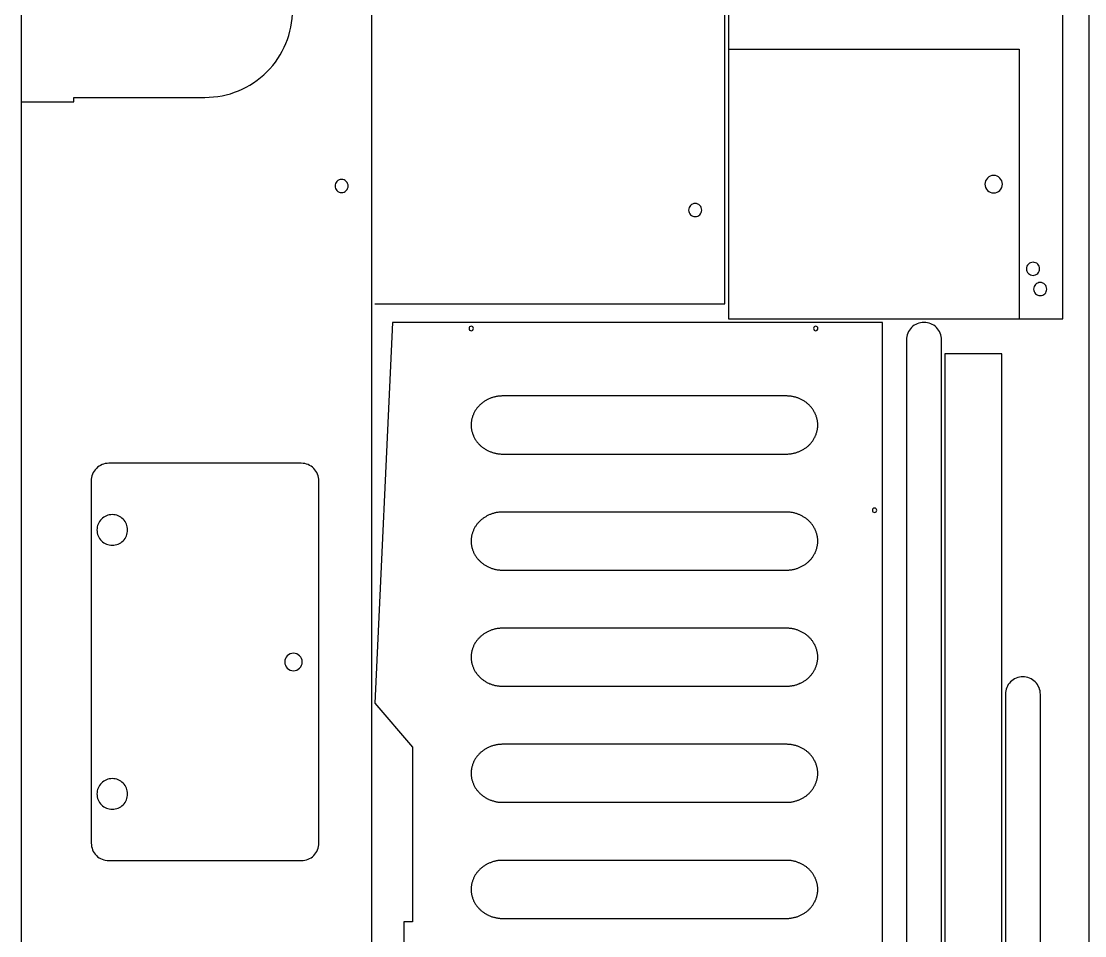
# Model space of a CAD drawing. Extents: x -841 to 6211, y -469 to 2808.
# Drawn here: x 2499 to 3714, y 464 to 1509 of the extents above; entities that cross this region are included whole.
import ezdxf

# ---------------------------------------------------------------- set-up
doc = ezdxf.new("R2010")
doc.units = 0
doc.layers.add('DEFAULT_LAYER', color=1, linetype='CONTINUOUS')
doc.layers.add('T5_LOGOLAYER_20', color=18, linetype='CONTINUOUS')

msp = doc.modelspace()

# ---------------------------------------------------------------- linework, layer by layer
at = {"layer": 'DEFAULT_LAYER'}
for points in [[(2902.8, 1186), (3302.6, 1186), (3302.7, 1699), (2902.7, 1699), (2902.7, 1592.7)], [(3306.7, 1477.1), (3638.7, 1477), (3638.7, 1169)]]:
    msp.add_lwpolyline(points, dxfattribs=at)
for points in [[(3306.7, 1169), (3688.7, 1169), (3688.7, 1679), (3306.7, 1679)], [(3012.8, 1047.7), (3012.8, 1046.9), (3012.8, 1046), (3012.9, 1045.2), (3012.9, 1044.3), (3013, 1043.5), (3013.2, 1042.7), (3013.3, 1041.9), (3013.5, 1041), (3013.7, 1040.2), (3013.9, 1039.4), (3014.1, 1038.6), (3014.4, 1037.9), (3014.6, 1037.1), (3014.9, 1036.3), (3015.3, 1035.6), (3015.6, 1034.8), (3015.9, 1034.1), (3016.3, 1033.3), (3016.7, 1032.6), (3017.1, 1031.9), (3017.5, 1031.2), (3018, 1030.5), (3018.4, 1029.8), (3018.9, 1029.2), (3019.4, 1028.5), (3019.9, 1027.9), (3020.4, 1027.3), (3021, 1026.6), (3021.5, 1026), (3022.1, 1025.4), (3022.7, 1024.8), (3023.3, 1024.3), (3023.9, 1023.7), (3024.6, 1023.2), (3025.2, 1022.6), (3025.9, 1022.1), (3026.5, 1021.6), (3027.2, 1021.2), (3027.9, 1020.7), (3028.6, 1020.2), (3029.4, 1019.8), (3030.1, 1019.4), (3030.8, 1019), (3031.6, 1018.6), (3032.4, 1018.2), (3033.1, 1017.8), (3033.9, 1017.5), (3034.7, 1017.2), (3035.6, 1016.9), (3036.4, 1016.6), (3037.2, 1016.3), (3038.1, 1016.1), (3038.9, 1015.8), (3039.8, 1015.6), (3040.6, 1015.4), (3041.5, 1015.2), (3042.4, 1015.1), (3043.3, 1014.9), (3044.2, 1014.8), (3045.1, 1014.7), (3046, 1014.7), (3046.9, 1014.6), (3047.8, 1014.6), (3048.8, 1014.6), (3372.8, 1014.6), (3373.7, 1014.6), (3374.6, 1014.6), (3375.5, 1014.7), (3376.4, 1014.7), (3377.3, 1014.8), (3378.2, 1014.9), (3379.1, 1015.1), (3380, 1015.2), (3380.9, 1015.4), (3381.8, 1015.6), (3382.6, 1015.8), (3383.5, 1016.1), (3384.3, 1016.3), (3385.1, 1016.6), (3386, 1016.9), (3386.8, 1017.2), (3387.6, 1017.5), (3388.4, 1017.8), (3389.1, 1018.2), (3389.9, 1018.6), (3390.7, 1019), (3391.4, 1019.4), (3392.2, 1019.8), (3392.9, 1020.2), (3393.6, 1020.7), (3394.3, 1021.2), (3395, 1021.6), (3395.7, 1022.1), (3396.3, 1022.6), (3397, 1023.2), (3397.6, 1023.7), (3398.2, 1024.3), (3398.8, 1024.8), (3399.4, 1025.4), (3400, 1026), (3400.5, 1026.6), (3401.1, 1027.3), (3401.6, 1027.9), (3402.1, 1028.5), (3402.6, 1029.2), (3403.1, 1029.8), (3403.5, 1030.5), (3404, 1031.2), (3404.4, 1031.9), (3404.8, 1032.6), (3405.2, 1033.3), (3405.6, 1034.1), (3405.9, 1034.8), (3406.3, 1035.6), (3406.6, 1036.3), (3406.9, 1037.1), (3407.1, 1037.9), (3407.4, 1038.6), (3407.6, 1039.4), (3407.8, 1040.2), (3408, 1041), (3408.2, 1041.9), (3408.3, 1042.7), (3408.5, 1043.5), (3408.6, 1044.3), (3408.7, 1045.2), (3408.7, 1046), (3408.7, 1046.9), (3408.8, 1047.7), (3408.7, 1048.6), (3408.7, 1049.4), (3408.7, 1050.3), (3408.6, 1051.1), (3408.5, 1051.9), (3408.3, 1052.8), (3408.2, 1053.6), (3408, 1054.4), (3407.8, 1055.2), (3407.6, 1056), (3407.4, 1056.8), (3407.1, 1057.6), (3406.9, 1058.4), (3406.6, 1059.1), (3406.3, 1059.9), (3405.9, 1060.6), (3405.6, 1061.4), (3405.2, 1062.1), (3404.8, 1062.8), (3404.4, 1063.5), (3404, 1064.2), (3403.5, 1064.9), (3403.1, 1065.6), (3402.6, 1066.3), (3402.1, 1066.9), (3401.6, 1067.6), (3401.1, 1068.2), (3400.5, 1068.8), (3400, 1069.4), (3399.4, 1070), (3398.8, 1070.6), (3398.2, 1071.2), (3397.6, 1071.7), (3397, 1072.3), (3396.3, 1072.8), (3395.7, 1073.3), (3395, 1073.8), (3394.3, 1074.3), (3393.6, 1074.8), (3392.9, 1075.2), (3392.2, 1075.7), (3391.4, 1076.1), (3390.7, 1076.5), (3389.9, 1076.9), (3389.1, 1077.3), (3388.4, 1077.6), (3387.6, 1078), (3386.8, 1078.3), (3386, 1078.6), (3385.1, 1078.9), (3384.3, 1079.1), (3383.5, 1079.4), (3382.6, 1079.6), (3381.8, 1079.8), (3380.9, 1080), (3380, 1080.2), (3379.1, 1080.4), (3378.2, 1080.5), (3377.3, 1080.6), (3376.4, 1080.7), (3375.5, 1080.8), (3374.6, 1080.8), (3373.7, 1080.9), (3372.8, 1080.9), (3048.8, 1080.9), (3047.8, 1080.9), (3046.9, 1080.8), (3046, 1080.8), (3045.1, 1080.7), (3044.2, 1080.6), (3043.3, 1080.5), (3042.4, 1080.4), (3041.5, 1080.2), (3040.6, 1080), (3039.8, 1079.8), (3038.9, 1079.6), (3038.1, 1079.4), (3037.2, 1079.1), (3036.4, 1078.9), (3035.6, 1078.6), (3034.7, 1078.3), (3033.9, 1078), (3033.1, 1077.6), (3032.4, 1077.3), (3031.6, 1076.9), (3030.8, 1076.5), (3030.1, 1076.1), (3029.4, 1075.7), (3028.6, 1075.2), (3027.9, 1074.8), (3027.2, 1074.3), (3026.5, 1073.8), (3025.9, 1073.3), (3025.2, 1072.8), (3024.6, 1072.3), (3023.9, 1071.7), (3023.3, 1071.2), (3022.7, 1070.6), (3022.1, 1070), (3021.5, 1069.4), (3021, 1068.8), (3020.4, 1068.2), (3019.9, 1067.6), (3019.4, 1066.9), (3018.9, 1066.3), (3018.4, 1065.6), (3018, 1064.9), (3017.5, 1064.2), (3017.1, 1063.5), (3016.7, 1062.8), (3016.3, 1062.1), (3015.9, 1061.4), (3015.6, 1060.6), (3015.3, 1059.9), (3014.9, 1059.1), (3014.6, 1058.4), (3014.4, 1057.6), (3014.1, 1056.8), (3013.9, 1056), (3013.7, 1055.2), (3013.5, 1054.4), (3013.3, 1053.6), (3013.2, 1052.8), (3013, 1051.9), (3012.9, 1051.1), (3012.9, 1050.3), (3012.8, 1049.4), (3012.8, 1048.6)], [(3012.8, 915.1), (3012.8, 914.2), (3012.8, 913.4), (3012.9, 912.5), (3012.9, 911.7), (3013, 910.9), (3013.2, 910), (3013.3, 909.2), (3013.5, 908.4), (3013.7, 907.6), (3013.9, 906.8), (3014.1, 906), (3014.4, 905.2), (3014.6, 904.5), (3014.9, 903.7), (3015.3, 902.9), (3015.6, 902.2), (3015.9, 901.4), (3016.3, 900.7), (3016.7, 900), (3017.1, 899.3), (3017.5, 898.6), (3018, 897.9), (3018.4, 897.2), (3018.9, 896.5), (3019.4, 895.9), (3019.9, 895.2), (3020.4, 894.6), (3021, 894), (3021.5, 893.4), (3022.1, 892.8), (3022.7, 892.2), (3023.3, 891.6), (3023.9, 891.1), (3024.6, 890.5), (3025.2, 890), (3025.9, 889.5), (3026.5, 889), (3027.2, 888.5), (3027.9, 888), (3028.6, 887.6), (3029.4, 887.2), (3030.1, 886.7), (3030.8, 886.3), (3031.6, 885.9), (3032.4, 885.6), (3033.1, 885.2), (3033.9, 884.9), (3034.7, 884.5), (3035.6, 884.2), (3036.4, 883.9), (3037.2, 883.7), (3038.1, 883.4), (3038.9, 883.2), (3039.8, 883), (3040.6, 882.8), (3041.5, 882.6), (3042.4, 882.4), (3043.3, 882.3), (3044.2, 882.2), (3045.1, 882.1), (3046, 882), (3046.9, 882), (3047.8, 881.9), (3048.8, 881.9), (3372.8, 881.9), (3373.7, 881.9), (3374.6, 882), (3375.5, 882), (3376.4, 882.1), (3377.3, 882.2), (3378.2, 882.3), (3379.1, 882.4), (3380, 882.6), (3380.9, 882.8), (3381.8, 883), (3382.6, 883.2), (3383.5, 883.4), (3384.3, 883.7), (3385.1, 883.9), (3386, 884.2), (3386.8, 884.5), (3387.6, 884.9), (3388.4, 885.2), (3389.1, 885.6), (3389.9, 885.9), (3390.7, 886.3), (3391.4, 886.7), (3392.2, 887.2), (3392.9, 887.6), (3393.6, 888), (3394.3, 888.5), (3395, 889), (3395.7, 889.5), (3396.3, 890), (3397, 890.5), (3397.6, 891.1), (3398.2, 891.6), (3398.8, 892.2), (3399.4, 892.8), (3400, 893.4), (3400.5, 894), (3401.1, 894.6), (3401.6, 895.2), (3402.1, 895.9), (3402.6, 896.5), (3403.1, 897.2), (3403.5, 897.9), (3404, 898.6), (3404.4, 899.3), (3404.8, 900), (3405.2, 900.7), (3405.6, 901.4), (3405.9, 902.2), (3406.3, 902.9), (3406.6, 903.7), (3406.9, 904.5), (3407.1, 905.2), (3407.4, 906), (3407.6, 906.8), (3407.8, 907.6), (3408, 908.4), (3408.2, 909.2), (3408.3, 910), (3408.5, 910.9), (3408.6, 911.7), (3408.7, 912.5), (3408.7, 913.4), (3408.7, 914.2), (3408.8, 915.1), (3408.7, 915.9), (3408.7, 916.8), (3408.7, 917.6), (3408.6, 918.5), (3408.5, 919.3), (3408.3, 920.1), (3408.2, 921), (3408, 921.8), (3407.8, 922.6), (3407.6, 923.4), (3407.4, 924.2), (3407.1, 924.9), (3406.9, 925.7), (3406.6, 926.5), (3406.3, 927.2), (3405.9, 928), (3405.6, 928.7), (3405.2, 929.5), (3404.8, 930.2), (3404.4, 930.9), (3404, 931.6), (3403.5, 932.3), (3403.1, 933), (3402.6, 933.6), (3402.1, 934.3), (3401.6, 934.9), (3401.1, 935.6), (3400.5, 936.2), (3400, 936.8), (3399.4, 937.4), (3398.8, 938), (3398.2, 938.5), (3397.6, 939.1), (3397, 939.6), (3396.3, 940.2), (3395.7, 940.7), (3395, 941.2), (3394.3, 941.7), (3393.6, 942.1), (3392.9, 942.6), (3392.2, 943), (3391.4, 943.4), (3390.7, 943.9), (3389.9, 944.2), (3389.1, 944.6), (3388.4, 945), (3387.6, 945.3), (3386.8, 945.6), (3386, 945.9), (3385.1, 946.2), (3384.3, 946.5), (3383.5, 946.8), (3382.6, 947), (3381.8, 947.2), (3380.9, 947.4), (3380, 947.6), (3379.1, 947.7), (3378.2, 947.9), (3377.3, 948), (3376.4, 948.1), (3375.5, 948.1), (3374.6, 948.2), (3373.7, 948.2), (3372.8, 948.2), (3048.8, 948.2), (3047.8, 948.2), (3046.9, 948.2), (3046, 948.1), (3045.1, 948.1), (3044.2, 948), (3043.3, 947.9), (3042.4, 947.7), (3041.5, 947.6), (3040.6, 947.4), (3039.8, 947.2), (3038.9, 947), (3038.1, 946.8), (3037.2, 946.5), (3036.4, 946.2), (3035.6, 945.9), (3034.7, 945.6), (3033.9, 945.3), (3033.1, 945), (3032.4, 944.6), (3031.6, 944.2), (3030.8, 943.9), (3030.1, 943.4), (3029.4, 943), (3028.6, 942.6), (3027.9, 942.1), (3027.2, 941.7), (3026.5, 941.2), (3025.9, 940.7), (3025.2, 940.2), (3024.6, 939.6), (3023.9, 939.1), (3023.3, 938.5), (3022.7, 938), (3022.1, 937.4), (3021.5, 936.8), (3021, 936.2), (3020.4, 935.6), (3019.9, 934.9), (3019.4, 934.3), (3018.9, 933.6), (3018.4, 933), (3018, 932.3), (3017.5, 931.6), (3017.1, 930.9), (3016.7, 930.2), (3016.3, 929.5), (3015.9, 928.7), (3015.6, 928), (3015.3, 927.2), (3014.9, 926.5), (3014.6, 925.7), (3014.4, 924.9), (3014.1, 924.2), (3013.9, 923.4), (3013.7, 922.6), (3013.5, 921.8), (3013.3, 921), (3013.2, 920.1), (3013, 919.3), (3012.9, 918.5), (3012.9, 917.6), (3012.8, 916.8), (3012.8, 915.9)], [(3012.8, 782.5), (3012.8, 781.6), (3012.8, 780.7), (3012.9, 779.9), (3012.9, 779.1), (3013, 778.2), (3013.2, 777.4), (3013.3, 776.6), (3013.5, 775.8), (3013.7, 775), (3013.9, 774.2), (3014.1, 773.4), (3014.4, 772.6), (3014.6, 771.8), (3014.9, 771.1), (3015.3, 770.3), (3015.6, 769.5), (3015.9, 768.8), (3016.3, 768.1), (3016.7, 767.4), (3017.1, 766.6), (3017.5, 765.9), (3018, 765.3), (3018.4, 764.6), (3018.9, 763.9), (3019.4, 763.3), (3019.9, 762.6), (3020.4, 762), (3021, 761.4), (3021.5, 760.8), (3022.1, 760.2), (3022.7, 759.6), (3023.3, 759), (3023.9, 758.5), (3024.6, 757.9), (3025.2, 757.4), (3025.9, 756.9), (3026.5, 756.4), (3027.2, 755.9), (3027.9, 755.4), (3028.6, 755), (3029.4, 754.5), (3030.1, 754.1), (3030.8, 753.7), (3031.6, 753.3), (3032.4, 752.9), (3033.1, 752.6), (3033.9, 752.2), (3034.7, 751.9), (3035.6, 751.6), (3036.4, 751.3), (3037.2, 751), (3038.1, 750.8), (3038.9, 750.6), (3039.8, 750.3), (3040.6, 750.1), (3041.5, 750), (3042.4, 749.8), (3043.3, 749.7), (3044.2, 749.6), (3045.1, 749.5), (3046, 749.4), (3046.9, 749.3), (3047.8, 749.3), (3048.8, 749.3), (3372.8, 749.3), (3373.7, 749.3), (3374.6, 749.3), (3375.5, 749.4), (3376.4, 749.5), (3377.3, 749.6), (3378.2, 749.7), (3379.1, 749.8), (3380, 750), (3380.9, 750.1), (3381.8, 750.3), (3382.6, 750.6), (3383.5, 750.8), (3384.3, 751), (3385.1, 751.3), (3386, 751.6), (3386.8, 751.9), (3387.6, 752.2), (3388.4, 752.6), (3389.1, 752.9), (3389.9, 753.3), (3390.7, 753.7), (3391.4, 754.1), (3392.2, 754.5), (3392.9, 755), (3393.6, 755.4), (3394.3, 755.9), (3395, 756.4), (3395.7, 756.9), (3396.3, 757.4), (3397, 757.9), (3397.6, 758.5), (3398.2, 759), (3398.8, 759.6), (3399.4, 760.2), (3400, 760.8), (3400.5, 761.4), (3401.1, 762), (3401.6, 762.6), (3402.1, 763.3), (3402.6, 763.9), (3403.1, 764.6), (3403.5, 765.3), (3404, 765.9), (3404.4, 766.6), (3404.8, 767.4), (3405.2, 768.1), (3405.6, 768.8), (3405.9, 769.5), (3406.3, 770.3), (3406.6, 771.1), (3406.9, 771.8), (3407.1, 772.6), (3407.4, 773.4), (3407.6, 774.2), (3407.8, 775), (3408, 775.8), (3408.2, 776.6), (3408.3, 777.4), (3408.5, 778.2), (3408.6, 779.1), (3408.7, 779.9), (3408.7, 780.7), (3408.7, 781.6), (3408.8, 782.5), (3408.7, 783.3), (3408.7, 784.2), (3408.7, 785), (3408.6, 785.8), (3408.5, 786.7), (3408.3, 787.5), (3408.2, 788.3), (3408, 789.1), (3407.8, 789.9), (3407.6, 790.7), (3407.4, 791.5), (3407.1, 792.3), (3406.9, 793.1), (3406.6, 793.9), (3406.3, 794.6), (3405.9, 795.4), (3405.6, 796.1), (3405.2, 796.8), (3404.8, 797.5), (3404.4, 798.3), (3404, 799), (3403.5, 799.6), (3403.1, 800.3), (3402.6, 801), (3402.1, 801.6), (3401.6, 802.3), (3401.1, 802.9), (3400.5, 803.5), (3400, 804.2), (3399.4, 804.7), (3398.8, 805.3), (3398.2, 805.9), (3397.6, 806.5), (3397, 807), (3396.3, 807.5), (3395.7, 808), (3395, 808.5), (3394.3, 809), (3393.6, 809.5), (3392.9, 809.9), (3392.2, 810.4), (3391.4, 810.8), (3390.7, 811.2), (3389.9, 811.6), (3389.1, 812), (3388.4, 812.3), (3387.6, 812.7), (3386.8, 813), (3386, 813.3), (3385.1, 813.6), (3384.3, 813.9), (3383.5, 814.1), (3382.6, 814.4), (3381.8, 814.6), (3380.9, 814.8), (3380, 814.9), (3379.1, 815.1), (3378.2, 815.2), (3377.3, 815.3), (3376.4, 815.4), (3375.5, 815.5), (3374.6, 815.6), (3373.7, 815.6), (3372.8, 815.6), (3048.8, 815.6), (3047.8, 815.6), (3046.9, 815.6), (3046, 815.5), (3045.1, 815.4), (3044.2, 815.3), (3043.3, 815.2), (3042.4, 815.1), (3041.5, 814.9), (3040.6, 814.8), (3039.8, 814.6), (3038.9, 814.4), (3038.1, 814.1), (3037.2, 813.9), (3036.4, 813.6), (3035.6, 813.3), (3034.7, 813), (3033.9, 812.7), (3033.1, 812.3), (3032.4, 812), (3031.6, 811.6), (3030.8, 811.2), (3030.1, 810.8), (3029.4, 810.4), (3028.6, 809.9), (3027.9, 809.5), (3027.2, 809), (3026.5, 808.5), (3025.9, 808), (3025.2, 807.5), (3024.6, 807), (3023.9, 806.5), (3023.3, 805.9), (3022.7, 805.3), (3022.1, 804.7), (3021.5, 804.2), (3021, 803.5), (3020.4, 802.9), (3019.9, 802.3), (3019.4, 801.6), (3018.9, 801), (3018.4, 800.3), (3018, 799.6), (3017.5, 799), (3017.1, 798.3), (3016.7, 797.5), (3016.3, 796.8), (3015.9, 796.1), (3015.6, 795.4), (3015.3, 794.6), (3014.9, 793.9), (3014.6, 793.1), (3014.4, 792.3), (3014.1, 791.5), (3013.9, 790.7), (3013.7, 789.9), (3013.5, 789.1), (3013.3, 788.3), (3013.2, 787.5), (3013, 786.7), (3012.9, 785.8), (3012.9, 785), (3012.8, 784.2), (3012.8, 783.3)], [(3012.8, 649.8), (3012.8, 649), (3012.8, 648.1), (3012.9, 647.3), (3012.9, 646.4), (3013, 645.6), (3013.2, 644.8), (3013.3, 643.9), (3013.5, 643.1), (3013.7, 642.3), (3013.9, 641.5), (3014.1, 640.7), (3014.4, 640), (3014.6, 639.2), (3014.9, 638.4), (3015.3, 637.7), (3015.6, 636.9), (3015.9, 636.2), (3016.3, 635.4), (3016.7, 634.7), (3017.1, 634), (3017.5, 633.3), (3018, 632.6), (3018.4, 631.9), (3018.9, 631.3), (3019.4, 630.6), (3019.9, 630), (3020.4, 629.3), (3021, 628.7), (3021.5, 628.1), (3022.1, 627.5), (3022.7, 626.9), (3023.3, 626.4), (3023.9, 625.8), (3024.6, 625.3), (3025.2, 624.7), (3025.9, 624.2), (3026.5, 623.7), (3027.2, 623.2), (3027.9, 622.8), (3028.6, 622.3), (3029.4, 621.9), (3030.1, 621.5), (3030.8, 621.1), (3031.6, 620.7), (3032.4, 620.3), (3033.1, 619.9), (3033.9, 619.6), (3034.7, 619.3), (3035.6, 619), (3036.4, 618.7), (3037.2, 618.4), (3038.1, 618.2), (3038.9, 617.9), (3039.8, 617.7), (3040.6, 617.5), (3041.5, 617.3), (3042.4, 617.2), (3043.3, 617), (3044.2, 616.9), (3045.1, 616.8), (3046, 616.8), (3046.9, 616.7), (3047.8, 616.7), (3048.8, 616.7), (3372.8, 616.7), (3373.7, 616.7), (3374.6, 616.7), (3375.5, 616.8), (3376.4, 616.8), (3377.3, 616.9), (3378.2, 617), (3379.1, 617.2), (3380, 617.3), (3380.9, 617.5), (3381.8, 617.7), (3382.6, 617.9), (3383.5, 618.2), (3384.3, 618.4), (3385.1, 618.7), (3386, 619), (3386.8, 619.3), (3387.6, 619.6), (3388.4, 619.9), (3389.1, 620.3), (3389.9, 620.7), (3390.7, 621.1), (3391.4, 621.5), (3392.2, 621.9), (3392.9, 622.3), (3393.6, 622.8), (3394.3, 623.2), (3395, 623.7), (3395.7, 624.2), (3396.3, 624.7), (3397, 625.3), (3397.6, 625.8), (3398.2, 626.4), (3398.8, 626.9), (3399.4, 627.5), (3400, 628.1), (3400.5, 628.7), (3401.1, 629.3), (3401.6, 630), (3402.1, 630.6), (3402.6, 631.3), (3403.1, 631.9), (3403.5, 632.6), (3404, 633.3), (3404.4, 634), (3404.8, 634.7), (3405.2, 635.4), (3405.6, 636.2), (3405.9, 636.9), (3406.3, 637.7), (3406.6, 638.4), (3406.9, 639.2), (3407.1, 640), (3407.4, 640.7), (3407.6, 641.5), (3407.8, 642.3), (3408, 643.1), (3408.2, 643.9), (3408.3, 644.8), (3408.5, 645.6), (3408.6, 646.4), (3408.7, 647.3), (3408.7, 648.1), (3408.7, 649), (3408.8, 649.8), (3408.7, 650.7), (3408.7, 651.5), (3408.7, 652.4), (3408.6, 653.2), (3408.5, 654), (3408.3, 654.9), (3408.2, 655.7), (3408, 656.5), (3407.8, 657.3), (3407.6, 658.1), (3407.4, 658.9), (3407.1, 659.7), (3406.9, 660.5), (3406.6, 661.2), (3406.3, 662), (3405.9, 662.7), (3405.6, 663.5), (3405.2, 664.2), (3404.8, 664.9), (3404.4, 665.6), (3404, 666.3), (3403.5, 667), (3403.1, 667.7), (3402.6, 668.4), (3402.1, 669), (3401.6, 669.7), (3401.1, 670.3), (3400.5, 670.9), (3400, 671.5), (3399.4, 672.1), (3398.8, 672.7), (3398.2, 673.3), (3397.6, 673.8), (3397, 674.4), (3396.3, 674.9), (3395.7, 675.4), (3395, 675.9), (3394.3, 676.4), (3393.6, 676.9), (3392.9, 677.3), (3392.2, 677.8), (3391.4, 678.2), (3390.7, 678.6), (3389.9, 679), (3389.1, 679.3), (3388.4, 679.7), (3387.6, 680), (3386.8, 680.4), (3386, 680.7), (3385.1, 681), (3384.3, 681.2), (3383.5, 681.5), (3382.6, 681.7), (3381.8, 681.9), (3380.9, 682.1), (3380, 682.3), (3379.1, 682.5), (3378.2, 682.6), (3377.3, 682.7), (3376.4, 682.8), (3375.5, 682.9), (3374.6, 682.9), (3373.7, 683), (3372.8, 683), (3048.8, 683), (3047.8, 683), (3046.9, 682.9), (3046, 682.9), (3045.1, 682.8), (3044.2, 682.7), (3043.3, 682.6), (3042.4, 682.5), (3041.5, 682.3), (3040.6, 682.1), (3039.8, 681.9), (3038.9, 681.7), (3038.1, 681.5), (3037.2, 681.2), (3036.4, 681), (3035.6, 680.7), (3034.7, 680.4), (3033.9, 680), (3033.1, 679.7), (3032.4, 679.3), (3031.6, 679), (3030.8, 678.6), (3030.1, 678.2), (3029.4, 677.8), (3028.6, 677.3), (3027.9, 676.9), (3027.2, 676.4), (3026.5, 675.9), (3025.9, 675.4), (3025.2, 674.9), (3024.6, 674.4), (3023.9, 673.8), (3023.3, 673.3), (3022.7, 672.7), (3022.1, 672.1), (3021.5, 671.5), (3021, 670.9), (3020.4, 670.3), (3019.9, 669.7), (3019.4, 669), (3018.9, 668.4), (3018.4, 667.7), (3018, 667), (3017.5, 666.3), (3017.1, 665.6), (3016.7, 664.9), (3016.3, 664.2), (3015.9, 663.5), (3015.6, 662.7), (3015.3, 662), (3014.9, 661.2), (3014.6, 660.5), (3014.4, 659.7), (3014.1, 658.9), (3013.9, 658.1), (3013.7, 657.3), (3013.5, 656.5), (3013.3, 655.7), (3013.2, 654.9), (3013, 654), (3012.9, 653.2), (3012.9, 652.4), (3012.8, 651.5), (3012.8, 650.7)], [(3012.8, 517.2), (3012.8, 516.3), (3012.8, 515.5), (3012.9, 514.6), (3012.9, 513.8), (3013, 513), (3013.2, 512.1), (3013.3, 511.3), (3013.5, 510.5), (3013.7, 509.7), (3013.9, 508.9), (3014.1, 508.1), (3014.4, 507.3), (3014.6, 506.5), (3014.9, 505.8), (3015.3, 505), (3015.6, 504.3), (3015.9, 503.5), (3016.3, 502.8), (3016.7, 502.1), (3017.1, 501.4), (3017.5, 500.7), (3018, 500), (3018.4, 499.3), (3018.9, 498.6), (3019.4, 498), (3019.9, 497.3), (3020.4, 496.7), (3021, 496.1), (3021.5, 495.5), (3022.1, 494.9), (3022.7, 494.3), (3023.3, 493.7), (3023.9, 493.2), (3024.6, 492.6), (3025.2, 492.1), (3025.9, 491.6), (3026.5, 491.1), (3027.2, 490.6), (3027.9, 490.1), (3028.6, 489.7), (3029.4, 489.2), (3030.1, 488.8), (3030.8, 488.4), (3031.6, 488), (3032.4, 487.7), (3033.1, 487.3), (3033.9, 487), (3034.7, 486.6), (3035.6, 486.3), (3036.4, 486), (3037.2, 485.8), (3038.1, 485.5), (3038.9, 485.3), (3039.8, 485.1), (3040.6, 484.9), (3041.5, 484.7), (3042.4, 484.5), (3043.3, 484.4), (3044.2, 484.3), (3045.1, 484.2), (3046, 484.1), (3046.9, 484.1), (3047.8, 484), (3048.8, 484), (3372.8, 484), (3373.7, 484), (3374.6, 484.1), (3375.5, 484.1), (3376.4, 484.2), (3377.3, 484.3), (3378.2, 484.4), (3379.1, 484.5), (3380, 484.7), (3380.9, 484.9), (3381.8, 485.1), (3382.6, 485.3), (3383.5, 485.5), (3384.3, 485.8), (3385.1, 486), (3386, 486.3), (3386.8, 486.6), (3387.6, 487), (3388.4, 487.3), (3389.1, 487.7), (3389.9, 488), (3390.7, 488.4), (3391.4, 488.8), (3392.2, 489.2), (3392.9, 489.7), (3393.6, 490.1), (3394.3, 490.6), (3395, 491.1), (3395.7, 491.6), (3396.3, 492.1), (3397, 492.6), (3397.6, 493.2), (3398.2, 493.7), (3398.8, 494.3), (3399.4, 494.9), (3400, 495.5), (3400.5, 496.1), (3401.1, 496.7), (3401.6, 497.3), (3402.1, 498), (3402.6, 498.6), (3403.1, 499.3), (3403.5, 500), (3404, 500.7), (3404.4, 501.4), (3404.8, 502.1), (3405.2, 502.8), (3405.6, 503.5), (3405.9, 504.3), (3406.3, 505), (3406.6, 505.8), (3406.9, 506.5), (3407.1, 507.3), (3407.4, 508.1), (3407.6, 508.9), (3407.8, 509.7), (3408, 510.5), (3408.2, 511.3), (3408.3, 512.1), (3408.5, 513), (3408.6, 513.8), (3408.7, 514.6), (3408.7, 515.5), (3408.7, 516.3), (3408.8, 517.2), (3408.7, 518), (3408.7, 518.9), (3408.7, 519.7), (3408.6, 520.6), (3408.5, 521.4), (3408.3, 522.2), (3408.2, 523.1), (3408, 523.9), (3407.8, 524.7), (3407.6, 525.5), (3407.4, 526.3), (3407.1, 527), (3406.9, 527.8), (3406.6, 528.6), (3406.3, 529.3), (3405.9, 530.1), (3405.6, 530.8), (3405.2, 531.6), (3404.8, 532.3), (3404.4, 533), (3404, 533.7), (3403.5, 534.4), (3403.1, 535.1), (3402.6, 535.7), (3402.1, 536.4), (3401.6, 537), (3401.1, 537.7), (3400.5, 538.3), (3400, 538.9), (3399.4, 539.5), (3398.8, 540.1), (3398.2, 540.6), (3397.6, 541.2), (3397, 541.7), (3396.3, 542.3), (3395.7, 542.8), (3395, 543.3), (3394.3, 543.8), (3393.6, 544.2), (3392.9, 544.7), (3392.2, 545.1), (3391.4, 545.5), (3390.7, 545.9), (3389.9, 546.3), (3389.1, 546.7), (3388.4, 547.1), (3387.6, 547.4), (3386.8, 547.7), (3386, 548), (3385.1, 548.3), (3384.3, 548.6), (3383.5, 548.9), (3382.6, 549.1), (3381.8, 549.3), (3380.9, 549.5), (3380, 549.7), (3379.1, 549.8), (3378.2, 550), (3377.3, 550.1), (3376.4, 550.2), (3375.5, 550.2), (3374.6, 550.3), (3373.7, 550.3), (3372.8, 550.3), (3048.8, 550.3), (3047.8, 550.3), (3046.9, 550.3), (3046, 550.2), (3045.1, 550.2), (3044.2, 550.1), (3043.3, 550), (3042.4, 549.8), (3041.5, 549.7), (3040.6, 549.5), (3039.8, 549.3), (3038.9, 549.1), (3038.1, 548.9), (3037.2, 548.6), (3036.4, 548.3), (3035.6, 548), (3034.7, 547.7), (3033.9, 547.4), (3033.1, 547.1), (3032.4, 546.7), (3031.6, 546.3), (3030.8, 545.9), (3030.1, 545.5), (3029.4, 545.1), (3028.6, 544.7), (3027.9, 544.2), (3027.2, 543.8), (3026.5, 543.3), (3025.9, 542.8), (3025.2, 542.3), (3024.6, 541.7), (3023.9, 541.2), (3023.3, 540.6), (3022.7, 540.1), (3022.1, 539.5), (3021.5, 538.9), (3021, 538.3), (3020.4, 537.7), (3019.9, 537), (3019.4, 536.4), (3018.9, 535.7), (3018.4, 535.1), (3018, 534.4), (3017.5, 533.7), (3017.1, 533), (3016.7, 532.3), (3016.3, 531.6), (3015.9, 530.8), (3015.6, 530.1), (3015.3, 529.3), (3014.9, 528.6), (3014.6, 527.8), (3014.4, 527), (3014.1, 526.3), (3013.9, 525.5), (3013.7, 524.7), (3013.5, 523.9), (3013.3, 523.1), (3013.2, 522.2), (3013, 521.4), (3012.9, 520.6), (3012.9, 519.7), (3012.8, 518.9), (3012.8, 518)]]:
    msp.add_lwpolyline(points, close=True, dxfattribs=at)
for points in [[(2864.7, 1328.3, 0.414214), (2857.2, 1320.8, 0.414214), (2864.7, 1313.3, 0.414214), (2872.2, 1320.8, 0.414214)], [(3609.7, 1332.8, 0.414214), (3599.7, 1322.8, 0.414214), (3609.7, 1312.8, 0.414214), (3619.7, 1322.8, 0.414214)], [(3268.7, 1300.8, 0.414214), (3261.2, 1293.2, 0.414214), (3268.7, 1285.8, 0.414214), (3276.2, 1293.2, 0.414214)], [(3654.7, 1233.7, 0.414214), (3647.2, 1226.2, 0.414214), (3654.7, 1218.7, 0.414214), (3662.2, 1226.2, 0.414214)], [(3662.9, 1210.5, 0.414214), (3655.4, 1203, 0.414214), (3662.9, 1195.5, 0.414214), (3670.4, 1203, 0.414214)], [(3012.8, 1160.5, 0.414214), (3010.3, 1158, 0.414214), (3012.8, 1155.5, 0.414214), (3015.3, 1158, 0.414214)], [(3406.4, 1160.5, 0.414214), (3403.9, 1158, 0.414214), (3406.4, 1155.5, 0.414214), (3408.9, 1158, 0.414214)], [(2578.7, 983.9), (2578.7, 570, 0.414214), (2598.7, 550), (2818.7, 550, 0.414214), (2838.7, 570), (2838.7, 984, 0.414214), (2818.7, 1004), (2598.7, 1004, 0.415239)], [(3473.6, 952.8, 0.414214), (3471.1, 950.3, 0.414214), (3473.6, 947.8, 0.414214), (3476.1, 950.3, 0.414214)], [(2602.7, 945.3, 0.414214), (2585.2, 927.8, 0.414214), (2602.7, 910.3, 0.414214), (2620.2, 927.8, 0.414214)], [(2809.7, 787, 0.414214), (2799.7, 777, 0.414214), (2809.7, 767, 0.414214), (2819.7, 777, 0.414214)], [(2602.7, 643.7, 0.414214), (2585.2, 626.2, 0.414214), (2602.7, 608.7, 0.414214), (2620.2, 626.2, 0.414214)]]:
    msp.add_lwpolyline(points, format="xyb", close=True, dxfattribs=at)
at = {"layer": 'T5_LOGOLAYER_20'}
for points in [[(2498.7, 0), (3718.7, 0), (3718.7, 2440), (2498.7, 2440)], [(3554.1, 0), (3619.1, 0), (3619.1, 1129), (3554.1, 1129)]]:
    msp.add_lwpolyline(points, close=True, dxfattribs=at)
msp.add_lwpolyline([(2498.7, 1417), (2558.7, 1417), (2558.7, 1422), (2708.5, 1422, 0.414828), (2808.7, 1522), (2808.7, 1580), (2848.7, 1580), (2848.7, 1595), (2853.7, 1600), (2898.7, 1600), (2898.7, 0), (2853.7, 0), (2848.7, 5), (2848.7, 20), (2808.7, 20), (2808.7, 77.6, 0.415348), (2708.7, 178), (2558.7, 178), (2558.7, 183), (2498.7, 183)], format="xyb", dxfattribs=at)
msp.add_lwpolyline([(3482.7, 0), (3482.7, 1165), (2922.7, 1165), (2902.7, 730), (2945.7, 679.8), (2945.7, 480), (2935.7, 480), (2935.7, 0)], dxfattribs=at)
for points in [[(3510.1, 20, 0.414214), (3530.1, 0, 0.414214), (3550.1, 20), (3550.1, 1145, 0.414214), (3530.1, 1165, 0.414214), (3510.1, 1145)], [(3623.1, 20, 0.414214), (3643.1, 0, 0.414214), (3663.1, 20), (3663.1, 740, 0.414214), (3643.1, 760, 0.414214), (3623.1, 740)]]:
    msp.add_lwpolyline(points, format="xyb", close=True, dxfattribs=at)

doc.saveas('drawing.dxf')
